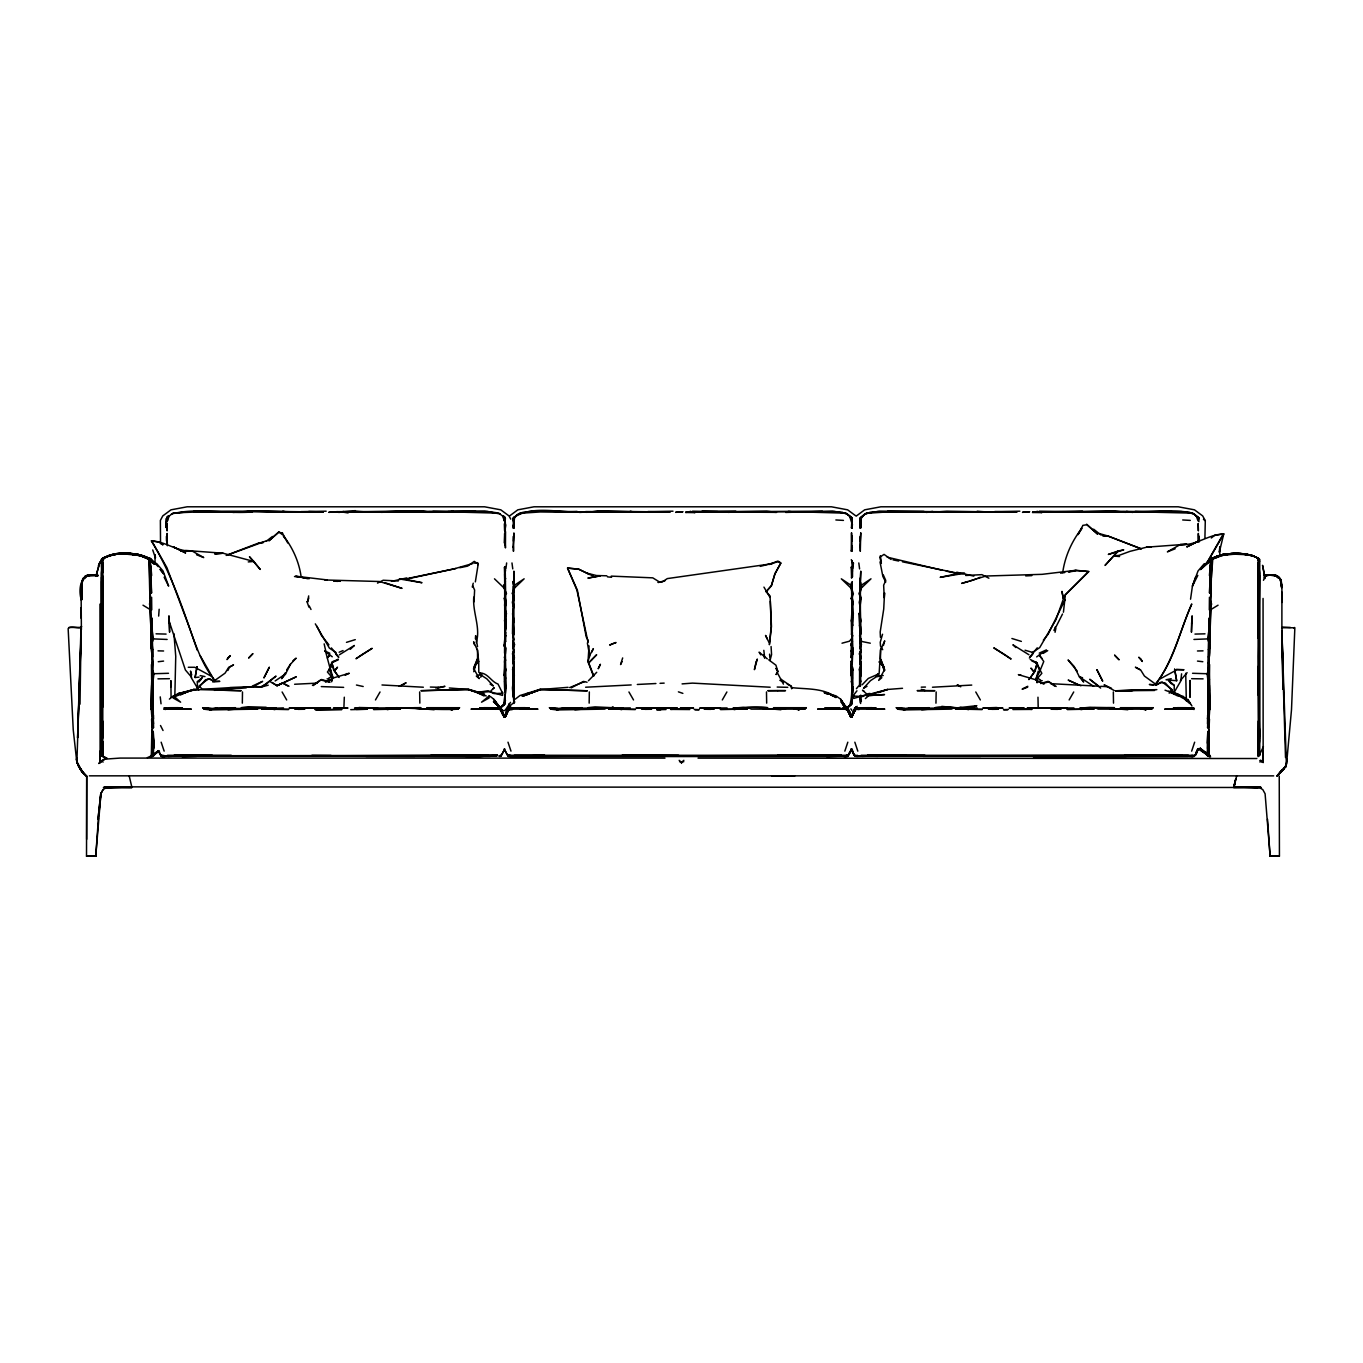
<?xml version="1.0" encoding="UTF-8"?>
<svg xmlns="http://www.w3.org/2000/svg" width="1363" height="1363" viewBox="0 0 1363 1363"><rect width="100%" height="100%" fill="white"/><g stroke="black" fill="none" stroke-linecap="round" stroke-linejoin="round"><path stroke-width="1.5" d="M81.32 600.01C77.265 586.294 82.496 569.904 97.863 576.106L89.617 575.101L84.881 576.515L88.612 575.186L97.54 575.084M101.646 581.32L101.68 732.527M102.753 738.235L102.753 721.095M153.423 727.791L153.014 712.287L151.02 709.152C153.61 693.818 150.969 678.399 152.895 662.912L151.923 662.333C152.435 684.039 149.18 706.477 153.423 727.791C153.184 671.738 149.828 615.65 149.061 559.477C135.874 550.942 116.894 551.742 102.872 558.2L102.77 756.278L106.876 758.475M151.02 755.443L151.327 756.431L151.992 723.446L153.406 751.234L152.741 755.647L150.918 755.715L152.895 756.363L151.02 755.766M160.527 543.667L160.374 520.427L162.776 515.913L170.988 509.83L187.191 506.797L484.598 506.797L500.783 509.83L508.995 515.896L510.733 519.116M859.917 578.866L860.002 648.192M1209.1 755.869L1201.365 749.786C1202.626 753.245 1209.594 754.029 1207.959 755.818L1209.731 756.431L1210.037 755.443M1258.015 756.704L1258.305 721.095M1259.293 752.785L1259.463 755.562L1259.446 559.477M1259.378 738.695L1259.395 575.288M1263.16 762.633L1263.058 598.425M81.133 594.251L81.388 629.689M98.443 817.851L95.734 856.185L86.516 856.203L86.704 776.024L86.653 839.335M102.753 707.261L102.719 575.885M138.873 554.741L149.947 558.983L151.514 592.939L150.049 590.128L149.283 561.709M504.651 574.027L504.753 634.681L506.15 625.583L505.179 566.599L505.06 590.315L506.525 593.638M1209.015 755.613L1208.402 756.397L1208.3 754.863L1207.533 755.477L1209.356 755.732L1202.319 750.587C1206.221 754.881 1209.356 753.5 1207.669 756.226L1208.794 755.664L1198.401 749.19M153.542 744.147L153.542 748.508L153.252 731.573L153.9 743.21L152.741 755.647L152.06 752.938L153.406 751.234L153.712 741.336L152.349 729.75M419.838 703.138L419.651 691.944M766.67 703.138L766.483 691.944M880.481 658.942L880.515 650.066L884.723 640.831L883.428 645.466M935.955 703.189L936.16 691.944M1113.503 703.138L1113.332 691.944M151.753 609.891L151.617 597.301L149.538 604.048L150.986 609.789L151.208 648.464L152.895 662.912M151.446 664.548L151.634 679.83M1211.775 561.709L1209.134 662.333C1208.913 684.056 1211.724 706.46 1207.635 727.791L1208.964 618.189M513.204 586.056C512.505 625.464 515.146 664.071 513.766 703.512L512.846 667.887L513.8 702.081M860.104 578.151L860.053 584.642L860.769 571.148C859.661 609.789 861.365 647.408 860.53 685.913M1207.805 691.91L1208.896 620.949M1259.259 559.546L1258.322 638.429L1258.185 558.2C1245.118 551.606 1228.915 552.356 1215.285 556.939L1222.185 554.741M101.816 754.608L101.561 755.596L101.509 559.12M847.905 706.852L849.813 705.216C853.868 690.956 850.239 675.639 851.381 660.97L852.199 664.258L852.352 632.091L851.585 634.681L853.323 613.691L851.449 582.904C851.994 606.671 851.875 630.456 853.034 653.933L850.938 657.494C851.04 643.728 853.034 630.524 852.437 616.723M856.151 708.402L855.64 707.312L855.964 708.164L854.652 707.908L855.129 709.442L852.199 715.831L855.231 709.493L851.671 716.325L855.146 708.113L856.441 707.925M1198.861 521.705L1198.895 517.804L1192.386 513.016L1181.346 511.585L1032.915 511.806L1082.205 511.909M1209.373 685.231L1209.918 705.898M102.821 572.647L102.736 562.152L101.424 573.09L101.85 755.323M153.525 755.477L153.559 754.983M505.094 717.194L508.672 709.476L507.769 708.027L509.251 708.13L508.229 708.061L504.514 717.159L500.732 709.612L503.168 715.354M848.945 711.077L851.125 717.023L846.406 707.925L847.462 707.806L850.716 717.211M852.062 546.12L851.994 551.351L851.534 532.763L851.245 551.334L852.386 547.432M1174.173 691.944L1174.259 685.385L1168.67 680.461L1170.63 683.033M1281.476 587.112L1280.3 578.917L1281.919 586.635L1281.884 627.031L1290.403 627.44M80.008 704.177L81.15 627.542M102.702 676.406L102.992 656.284M149.777 594.336L149.896 586.346M1207.857 688.094L1208.606 707.721L1207.601 719.017L1208.044 712.287L1210.037 709.152L1207.857 688.094L1209.322 690.513L1208.691 695.42M1210.531 563.856L1211.008 590.128L1209.543 592.939L1210.565 561.028L1211.111 558.983L1211.605 559.767L1210.497 558.626L1211.451 558.54L1212.78 559.017L1211.349 577.776M1209.526 559.682L1202.865 566.65L1211.111 560.227L1200.718 569.495M103.043 762.121L101.867 760.844L105.615 758.663L100.3 762.19L100.061 757.385L100.112 762.343L98.783 763.501L100.623 762.19L99.755 762.837M171.057 697.106L170.903 680.648L170.954 686.816M167.104 530.667L167.24 523.665L167.104 530.667L166.03 524.891L166.644 519.303L168.416 516.049L166.848 516.986M502.589 692.353L502.538 695.42L489.743 691.654L477.68 692.54M504.821 691.825C502.93 662.81 507.343 633.982 504.634 605.155L505.52 593.689L503.594 584.88M860.479 626.52L860.717 634.272L859.934 593.689L861.859 584.88L870.991 578.815L861.195 588.203L858.929 593.638L861.109 598.544L860.036 606.262L859.201 602.361L860.274 597.624M1207.635 727.791L1208.453 716.478M1209.305 609.891L1209.441 597.301L1211.52 604.048L1210.071 609.789L1209.782 652.826L1209.458 656.284L1208.317 656.915M505.588 693.324L504.94 657.596L505.963 648.311L504.685 645.091L504.651 653.286L504.685 645.091M513.868 634.681L513.919 571.148L513.204 606.262L512.369 602.361L513.425 597.335L514.277 598.544L512.999 602.122L513.987 605.155L512.624 613.691L513.868 634.681L513.101 632.892L513.169 648.192M852.114 541.077L852.199 536.119M1198.946 541.077L1199.031 536.119M101.68 567.298L101.475 561.403L102.736 560.125C112.635 548.693 139.469 553.77 150.237 558.983L155.075 563.975C141.633 550.533 119.092 551.112 102.77 558.353M1204.926 537.721L1205.284 520.717L1202.677 515.896L1194.465 509.83L1178.262 506.797L880.873 506.797L864.67 509.83L856.458 515.913M1208.708 729.75L1208.47 751.269L1209.628 755.784L1208.317 755.647L1207.448 751.422L1209.066 723.446L1209.117 752.427L1208.981 739.513M174.822 696.714L175.742 656.353L173.919 633.591M1213.445 558.404L1219.749 555.269L1219.902 547.142M1209.543 592.939L1210.685 559.511M852.386 672.078L852.42 693.273L852.591 686.509M847.513 710.106L842.879 708.539L817.817 709.169L844.907 709.135M152.571 755.392L152.656 756.397L151.685 755.681L153.286 755.766M166.644 519.303L166.388 527.549L166.303 518.826L168.416 516.049M880.328 555.746L881.333 562.084M152.06 748.781L151.94 752.427L152.077 739.513M1210.174 570.143L1210.31 565.969L1209.407 575.51M1208.589 756.022L1207.72 754.693L1208.742 754.983L1207.379 755.681L1209.015 754.881M81.081 633.88L76.873 762.871M81.081 638.157L77.589 737.809L81.013 628.104M514.021 582.87L513.187 581.49L514.362 588.203L513.084 593.689L514.277 598.544M1210.208 627.525L1211.077 608.324M1209.322 690.513L1209.611 664.548M1262.888 762.258L1262.956 756.124L1262.649 762.207L1259.855 760.503L1261.167 760.844L1259.974 762.121M242.495 691.944L242.324 703.138M343.885 708.113L347.991 708.027L333.458 708.13L343.885 708.113L344.311 697.209M505.537 531.638L505.434 547.909L504.651 533.427L504.259 542.883M589.327 691.944L589.157 703.138M851.568 716.41L855.947 707.925M489.113 695.965L489.027 697.992L481.548 702.184L489.113 695.965C496.95 698.98 507.479 721.572 493.849 699.236L498.279 706M1209.117 727.365L1209.458 719.136M501.141 706.698L503.697 704.092L505.997 687.651L505.315 648.686L505.332 653.882M1212.303 559.477L1210.685 559.767L1210.974 558.949C1212.814 559.307 1212.866 559.239 1210.94 558.932L1211.86 559.188L1202.098 567.638M102.787 753.552L102.855 741.642M505.315 694.176L504.821 704.143L500.664 707.346M1262.956 756.124L1262.649 762.207L1262.973 751.217L1262.649 762.207L1262.785 760.145M101.561 577.248L101.271 735.884L101.68 728.404M589.055 645.909L587.998 661.754L593.416 675.929M1259.616 755.187L1259.548 753.296L1258.288 754.659M1259.208 755.323L1263.416 746.668M1207.448 751.422L1207.703 754.063L1207.516 744.147M505.111 545.047L505.383 523.682L504.94 516.986L503.373 516.049L505.469 518.826L504.327 520.87L504.514 517.565L498.705 513.016L484.734 511.125L336.712 511.687L348.229 512.607L336.712 511.687M1198.026 541.043L1198.333 533.427L1198.878 542.218M855.3 708.368L856.237 708.147L854.618 708.027L855.504 709.476L851.671 715.967L854.499 709.101L855.231 709.663M81.524 599.89L81.848 581.439L84.779 576.515L89.958 575.101L86.568 575.612M859.695 686.509L859.678 667.887L859.61 686.049M167.342 545.745L167.121 533.427L166.763 543.684M1201.365 749.786L1207.72 755.46L1208.351 754.216L1207.891 755.749L1208.708 754.676M852.42 693.273L852.829 669.591L851.381 660.97L851.108 675.298L852.42 677.939L851.432 681.67L852.829 687.651L851.705 704.245L847.837 707.823M158.653 616.076L159.164 609.261M477.527 646.709L475.636 635.669L475.397 638.855M859.883 636.64L860.769 639.008L859.883 641.53L861.501 644.563L859.951 648.004L860.973 650.952L859.9 653.916L860.121 664.054L860.7 644.886L859.593 635.465M1063.43 612.208L1065.372 594.796L1088.867 571.506L1077.247 570.654L1068.916 571.915M95.734 856.185L86.67 856.203L95.751 856.185L100.981 793.147L100.112 802.517M851.892 590.315L852.267 581.592L851.091 588.203L852.369 593.689L852.25 606.262L853.085 602.361L852.011 597.624L853.357 593.638L850.444 584.88L841.312 578.815L851.091 588.203M846.287 707.312L847.547 708.981L847.973 707.789L846.508 708.402L842.521 703.564M1198.333 748.56L1195.351 755.119L1193.886 755.289L854.635 755.92L877.959 756.312M512.761 635.465L513.953 639.332L513.05 641.53L514.669 644.563L513.101 648.004L514.141 650.952L513.05 653.916L513.289 664.054L513.255 641.871M848.74 710.668L850.938 716.291L848.161 709.101L847.36 709.595L846.559 707.925L847.173 710.106M81.848 581.439L81.32 587.317L82.717 578.951L87.096 575.39L82.99 578.883L81.32 587.317L82.99 578.287M852.199 664.258L852.914 648.209L850.836 644.443L852.437 641.445L851.5 638.923L852.778 635.516M1207.635 715.149L1207.567 723.872M1287.098 759.259L1285.888 765.819L1277.199 775.82L1284.014 768.936L1286.57 763.876L1291.494 709.782L1294.85 627.781L1281.646 627.73M515.861 516.321L514.464 518.264L513.272 528.333L513.408 517.804C532.422 504.651 558.932 513.187 580.996 511.824L540.685 511.278M1207.158 743.21L1207.805 731.573L1207.516 748.508M870.088 512.488L864.244 514.55L860.24 517.804L860.104 528.333L860.649 518.196L864.244 514.55L866.749 513.016L877.772 511.585L1016.798 512.011L887.534 511.926L870.361 513.05M1219.783 546.921L1219.289 552.288L1223.787 533.87L1214.859 535.403M152.366 686.85L153.934 673.731L152.997 671.124M503.697 704.092L503.85 702.712M81.371 626.997L81.456 626.213C82.172 630.439 70.433 624.731 68.15 628.582L73.244 729.886L76.822 762.258L82.444 772.446M86.806 776.024L81.32 770.657L83.876 774.014M101.748 752.035L101.526 754.029L102.77 750.877M769.345 644.682L771.237 626.401L770.078 595.955L766.142 591.695L771.305 585.647L774.985 573.891L780.726 563.072L777.762 561.113L768.988 564.538M504.037 645.755L505.52 632.091L505.605 641.445L504.037 645.755L505.52 648.004M769.482 644.409L771.458 626.486L770.334 601.287M98.869 814.001L99.925 804.391M859.474 686.271L860.036 681.244L859.934 685.657M152.366 695.42L153.201 688.094L151.736 690.513M1190.546 599.209L1192.421 586.124L1195.607 577.094M1181.602 673.833L1180.75 681.04L1173.782 693.068M1209.85 616.229L1208.828 624.697L1210.327 621.426M1209.594 625.924L1207.669 638.906L1208.504 641.479M505.86 568.899L506.644 562.953M504.753 634.681L505.963 625.396L505.264 620.284M505.86 635.465L504.668 638.94L505.605 641.445M852.693 568.899L853.477 562.953M847.53 709.833L850.12 713.241L846.457 707.942L847.99 707.908L847.479 709.476L847.582 708.232L843.101 707.772M128.923 553.582C139.844 553.974 148.465 557.177 154.752 563.532L150.833 559.46M153.491 723.872L152.452 707.721L153.201 688.094M505.4 527.515L504.514 517.565M880.685 648.873L879.135 673.578L876.085 675.963L877.84 675.792M513.067 547.432L513.919 532.95L513.459 551.299L513.34 546.495M859.917 547.432L860.769 532.763L860.292 551.299L860.189 546.495M160.953 755.818L497.58 755.289L479.725 756.55L160.953 755.818L490.424 756.295L465.499 756.329M1207.942 755.613L1200.65 749.122M1207.72 754.523L1207.533 755.766L1208.231 754.949M151.14 705.898L151.685 685.231M1277.335 775.922L1286.008 766.313L1286.382 763.774L1281.936 633.829M1208.487 756.056L1208.265 754.421L1207.55 755.664L1208.896 755.903M148.533 559L150.203 558.983L151.668 575.51M852.574 563.175L852.386 577.043L852.182 560.875L852.574 563.175L851.313 559.665M847.087 709.152L847.513 708.113L848.025 709.407L847.582 708.044L844.992 707.84L840.221 709.118M133.455 554.877L139.247 555.457L121.903 553.702L110.914 554.826C124.101 551.896 138.941 554.111 150.373 558.574L150.049 560.142L154.206 563.396C143.558 551.691 124.135 552.424 109.261 555.354C121.989 553.208 136.044 551.845 147.903 558.097M331.652 681.807L332.316 677.803M195.096 677.513L197.005 666.78L195.096 677.513L199.049 677.138M1062.714 572.562C1064.946 556.394 1071.829 541.094 1081.898 528.299L1078.065 534.586M146.761 558.489L140.662 555.184L148.499 558.37L148.277 559.324L150.117 558.932C149.368 560.142 151.651 560.857 154.292 563.975L148.959 559L143.013 555.951L150.203 559.017L154.888 563.873M512.624 669.591L514.362 675.298L513.476 675.588L512.624 669.591L514.055 661.685L512.982 691.927M859.474 669.591L861.195 675.298L860.309 675.588L859.474 669.591L860.888 661.685L861.195 675.298L859.866 677.939L860.854 681.67M504.668 530.667L504.549 523.665L504.668 530.667L505.758 524.84M308.685 595.904L307.51 602.156L308.788 597.982M847.428 710.327L847.922 707.721L846.713 708.828L840.681 699.236L835.979 695.863L824.104 692.591L827.494 694.278M475.346 581.882L478.209 564.043L474.239 561.369L467.645 566.105L459.842 567.724M1210.105 632.858L1208.76 639.673L1209.85 648.464L1208.368 649.674M514.362 588.203L515.027 584.88L524.142 578.815L514.362 588.203L512.096 593.638M500.085 756.499L498.994 756.209M505.98 613.623L504.514 620.761L505.963 625.396M852.829 613.691L851.347 620.761L851.585 634.681M1055.047 632.279L1055.848 628.479M508.893 707.874L504.804 715.916L507.683 711.026M1207.805 754.983L1207.805 755.255M150.373 559.511L149.709 558.421L148.277 559.324L150.066 559L154.292 563.924M154.905 564.078L149.947 560.227L150.203 558.983L148.703 559.511M151.975 560.823L154.632 563.532L149.266 559.835L150.083 558.949L154.292 563.618M96.245 575.22L99.823 562.238M473.762 671.72L477.289 659.011L475.159 664.309M95.938 576.328L99.789 562.374M1030.241 659.471L1037.039 662.861L1035.13 671.158L1029.252 679.183M1235.491 779.772L1233.583 787.473L131.955 786.86M153.116 755.613L153.593 753.586M1212.712 558.353C1224.604 551.998 1238.728 553.191 1251.558 555.252L1239.938 553.651L1225.763 554.111L1212.167 559.341L1212.15 558.063C1226.274 552.219 1245.288 551.47 1258.185 558.2M1234.588 783.691L1233.583 787.473M1279.244 776.075L1279.431 856.168L1270.129 856.185L1265.103 793.777L1262.768 789.569L1259.855 787.882L1234.231 786.86L1258.083 787.405L1233.975 787.439L1234.827 783.572M155.161 563.788L149.947 560.227L150.237 558.983L149.845 559.869L155.024 563.822L150.526 559.494M148.277 559.324L149.998 558.915L154.803 563.737M1236.65 775.973L1233.907 787.524L1258.083 787.405L1233.924 787.422M504.344 598.544L505.179 597.624L506.252 602.361L505.417 606.262L504.344 598.544L505.52 593.689M852.795 625.447L851.347 620.761L852.454 602.122L851.176 598.544L852.369 593.689M1263.484 580.28L1265.154 576.106L1269.583 575.135M150.203 559.017L149.828 560.483L150.373 558.574L149.197 559.239L148.908 558.063L141.309 555.269C145.5 555.78 148.346 560.5 150.117 558.932M1208.317 755.647L1208.998 752.938M1259.276 560.125L1259.531 559.12L1259.531 754.029L1258.305 746.004M152.469 756.022L151.668 756.772L152.043 755.613M508.91 756.516L507.786 755.852L509.455 755.289L507.581 755.238L504.804 750.144M1235.031 781.8L1235.849 778.631M472.262 587.027L473.251 583.194M1212.15 558.063L1210.804 559.597M512.88 610.965L512.488 633.931M770.01 660.544L771.56 654.666L771.083 646.505M505.997 687.651L504.6 681.653L505.588 677.939L504.259 675.298L504.872 666.933L505.997 669.591L504.259 675.298L505.128 675.009M158.977 752.018L160.732 755.289L158.841 751.524M1207.891 755.749L1207.294 752.683M1211.008 590.128L1210.123 605.445L1211.52 604.048M882.543 634.238L880.242 642.28L880.515 646.096L882.713 649.691M504.106 716.665L500.698 709.459L501.141 707.891L499.676 707.925L500.783 708.096M1038.299 671.09L1036.05 678.706L1040.02 670.869L1037.039 662.861M477.357 649.282L478.703 661.464L474.443 666.064L473.523 669.182L475.466 664.207L474.068 669.199L479.248 678.604L476.283 676.099M852.829 669.591L851.108 675.298L851.977 675.588L852.608 667.887M852.062 717.006L855.112 708.061M851.245 716.342L849.592 711.725L851.432 717.057L855.061 709.373L852.931 714.229M512.658 625.447L514.107 620.761L512.624 613.691M153.78 754.898L153.525 755.766M505.826 715.745L507.496 710.396L504.821 715.967L507.257 709.442L509.115 709.203M622.67 657.937L620.574 664.565L622.073 661.617M505.434 716.785L508.586 709.186L504.634 717.074L506.559 713.326M847.207 709.152L846.781 706.733M152.554 641.479L153.389 638.906L151.463 625.924M1258.322 560.125L1258.952 558.54L1258.322 560.057L1259.582 561.403L1258.288 558.353L1251.779 555.337L1245.612 554.315M1055.354 626.912L1054.144 630.524L1062.51 614.032M1195.266 755.153L1198.418 748.866L1195.351 755.119L1196.68 751.132M476.249 642.586C480.883 627.832 472.467 612.396 473.762 597.164L474.034 601.799L474.614 590.06L472.654 585.63M480.713 677.241L481.633 674.498L478.805 672.266L478.703 661.464L474.443 666.064M844.839 751.132L847.82 742.188M1191.671 751.149L1194.652 742.188M847.735 709.254L847.973 707.789M1195.351 755.119L1197.276 749.394M101.765 560.551L102.719 568.371M847.019 709.612L847.599 708.096L846.781 709.714M850.938 657.494L852.386 653.916L851.313 650.952L852.352 648.004L850.836 644.443M1028.912 679.592L1034.159 672.266L1037.311 663.457L1031.859 660.953M1208.691 686.85L1207.124 673.731L1208.061 671.124M494.786 709.118L470.985 709.169L495.876 707.857L500.715 710.021L500.698 708.368L498.159 707.84L479.759 707.755L498.159 707.84L499.88 708.828L501.158 707.806L499.676 708.402M860.394 590.315L860.854 582.853M860.973 650.952L859.9 653.916L861.263 657.92L859.917 660.152L860.121 664.054M513.238 651.667L512.42 653.933L514.43 657.92L513.084 660.152L513.289 664.054M860.07 651.667L859.252 653.933L861.263 657.92M503.441 705.489L505.417 700.122L504.821 704.143L500.817 707.959M1258.288 750.877L1259.616 740.961L1258.066 656.284L1258.322 562.152L1259.633 573.159L1258.253 687.378M514.141 650.952L513.05 653.916L514.43 657.92M852.028 715.796L854.226 709.85M338.211 659.147L331.891 662.299L329.113 669.761L332.811 677.036L330.187 668.194L327.427 672.027L333.066 678.467M850.273 705.489L852.25 700.173L851.705 704.245L847.496 707.363M846.713 708.828L845.537 706.29M505.52 715.66L507.496 710.396M1285.871 766.977L1286.382 763.774M847.36 709.595L847.99 707.908L846.508 708.402L847.139 707.636L841.056 701.826M846.9 756.533L842.981 756.261L847.786 756.38L850.648 751.081L848.229 755.272L846.355 755.289L847.582 755.289M505.06 716.972L508.791 707.448M149.709 558.421L148.891 559.341L148.499 558.37C136.539 552.066 122.38 553.157 109.5 555.252C94.234 562.442 107.677 554.911 112.89 554.605C131.035 547.909 166.899 566.48 141.173 555.661L146.863 558.183L138.123 554.502L146.216 556.922L139.009 554.792M851.023 717.296L854.107 709.442L855.504 709.476M1191.62 604.388C1179.438 631.427 1174.242 661.14 1155.091 684.447M1191.739 604.03C1179.898 630.967 1173.56 660.288 1155.705 684.277M504.957 716.444L508.246 708.147L509.37 708.249L509.029 706.733L514.533 701.877M499.454 708.283L500.034 706.886L494.207 701.706L498.705 706.017M135.499 554.571L143.95 556.53L138.753 554.656C139.622 556.734 151.02 558.2 148.703 559.222L140.747 555.678M504.889 716.665L507.854 709.612L504.685 717.091L506.542 713.292M851.722 716.665L855.419 709.186M507.581 709.867L504.497 717.177L506.44 713.36M851.534 717.091L854.703 709.612L855.862 709.697M1281.85 628.394L1282.021 627.525M148.942 558.626L137.459 554.366L148.993 558.711M507.786 709.407L504.94 715.779L507.99 709.356M149.947 560.227L150.56 558.626L148.277 559.017M505.809 716.222L508.058 711.265M857.736 709.135L884.826 709.169L857.668 707.84L855.112 708.368L852.539 713.241L855.64 709.305L859.269 709.476L857.736 709.135L859.849 707.908L876.051 707.755L857.668 707.84L855.112 708.368L855.487 710.106M149.47 560.074L149.998 558.915M163.764 755.289L163.236 756.448L171.738 756.295M510.597 755.289L510.069 756.448L508.007 756.329L507.854 755.289L832.367 755.306L845.759 756.448L848.433 755.153L851.585 748.866M861.092 755.289L891.538 755.306L854.635 755.92L856.901 756.448L857.429 755.289M851.619 717.057L855.385 709.663L854.669 707.84L855.18 709.765M505.23 716.376L507.735 710.975L504.821 715.967M851.585 716.291L855.146 709.629M504.736 748.866L501.414 755.289L504.191 750.144M98.34 565.866L101.407 559.597M227.86 670.528L229.495 667.189L233.516 664.905L228.677 667.342L225.082 673.135L212.747 681.926L219.818 681.347L213.804 681.313L210.311 679.03L205.643 679.66L198.845 687.327M1064.98 599.907L1048.215 634.085L1043.342 640.201M591.593 652.281L593.382 648.635L588.663 657.187M598.221 668.671L600.419 664.275L598.357 668.534M505.06 590.315L504.412 567.298L505.622 570.876M1293.947 628.394L1294.407 627.457M285.174 672.964L281.647 678.706L285.583 673.918L290.489 664.19L296.146 658.159L292.926 660.782M1197.821 575.407L1192.421 586.124L1198.009 571.012L1204.296 563.669M333.219 661.242L329.488 668.603L332.248 666.132M103.077 789.569L100.658 794.288L97.983 819.521L100.76 793.777L103.077 789.569L106.007 787.882L131.615 786.86L107.762 787.405L131.955 787.524M507.275 710.481L505.809 713.326L508.297 710.106L508.229 708.164L509.541 708.385L508.297 708.249L508.859 709.663L508.229 708.164L509.626 708.402M855.095 709.407L852.642 713.326L854.107 710.481M84.438 578.815L87.794 575.254L97.71 575.203M505.673 578.44L504.634 580.399L505.434 581.592M505.06 715.796L507.564 711.077L504.957 716.018M776.246 674.429L777.83 671.465L775.939 665.195L768.732 659.828M1078.048 534.432L1082.699 525.811M1276.978 775.922L1282.293 769.499L1278.273 774.831M501.192 755.852L499.454 756.192M852.642 713.326L854.805 709.356L851.654 717.211L848.553 709.442L847.156 709.476L848.042 708.027L846.287 708.283L847.582 708.232M149.18 559.239L142.57 555.848L149.214 559.426L148.908 558.063M1206.988 562.646L1223.31 533.989C1208.078 534.5 1195.641 546.035 1180.256 544.587L1167.375 551.845L1175.162 548.795M509.268 707.295L509.115 708.828L510.818 707.84L529.219 707.755L508.28 708.368L509.115 708.828L507.888 707.721L508.399 710.327M1207.175 562.715L1223.787 533.87M375.472 699.952L380.038 691.978M722.305 699.952L726.888 691.978M1069.137 699.952L1073.72 691.978M777.728 755.289L848.212 755.306L850.648 751.081L848.229 755.272M776.092 674.498L777.813 671.516L776.126 668.381M102.191 756.261L102.787 754.659L102.021 756.209L102.77 755.323L102.855 756.584L106.927 758.22M507.445 710.719L505.809 713.326L508.859 708.027L508.655 710.106M149.862 559.75L155.348 563.975L149.453 559.767L149.947 558.983M1039.696 671.465L1043.785 661.464L1039.27 655.228L1041.877 658.227M286.656 669.983L290.489 664.19M1264.114 577.673L1266.466 575.356L1270.026 575.152M510.512 702.337L505.06 710.43L503.305 710.583M283.47 707.908C257.028 709.152 230.143 707.721 203.734 709.152L210.209 709.919L211.18 708.539L215.541 708.061L235.509 707.704M630.302 707.908C603.69 708.249 576.788 707.636 550.567 709.152L557.041 709.919L558.012 708.539L562.374 708.061L582.342 707.704M977.135 707.908C950.539 708.573 923.62 707.448 897.416 709.152L903.873 709.919L904.845 708.539L909.206 708.061L929.174 707.704M1194.806 755.289L1197.123 752.103L1194.874 755.749L1192.591 756.448L1033.239 756.584L1194.192 756.431L1157.954 755.306L1188.4 755.289M169.029 516.321L167.462 520.87L167.257 517.565L173.067 513.016C222.868 510.409 273.247 511.432 323.133 512.011L283.214 511.909M862.711 516.321L861.314 518.264L860.854 528.06L860.24 517.804L866.749 513.016L879.374 511.261L1002.435 512.113L946.842 511.176L933.212 512.284L936.585 511.704M508.007 756.329L508.774 755.289L510.069 756.448L531.127 756.312M338.228 676.167L334.582 671.056L337.496 667.171L334.719 670.613M198.913 682.028L202.542 677.224L197.345 681.807L197.431 687.923M102.225 760.452L100.368 762.207L100.061 757.385M166.303 518.826L167.257 517.565M102.293 760.384L100.334 762.138L100.044 751.149M683.851 760.333L681.5 762.411L679.166 760.333M856.952 690.82L853.579 695.164L853.63 698.452L867.379 694.397L871.161 694.687M1202.081 567.996L1210.855 558.983L1212.78 559.017M1037.243 647.834L1029.815 657.068M856.424 688.69L858.503 686.219M1180.358 680.563L1187.105 672.692M327.393 657.988L329.812 655.194L328.227 656.676M512.846 518.792L514.294 517.139L513.425 521.177L512.846 518.792L517.412 514.55L523.256 512.488M1035.778 680.239L1041.843 673.322L1035.607 661.719L1039.611 669.625M1029.355 658.022L1032.711 654.24L1032.541 652.383L1039.713 647.595L1055.933 619.688L1064.605 595.529L1088.509 571.608L1076.071 570.279L1042.116 574.334L985.977 576.021L961.631 583.398L968.343 581.592M1280.334 772.821L1282.753 770.112L1277.233 775.837L1282.583 769.976L1279.329 773.571M851.176 598.544L852.011 597.624M851.5 638.923L849.439 641.206L842.01 643.2M766.108 591.695L771.492 585.749L774.883 573.704L780.897 563.123L778.886 561.539L760.281 566.378M588.458 680.716L596.721 672.283M1169.164 693.188L1172.333 689.797L1162.196 681.994L1155.722 685.248M155.45 753.722L157.955 751.098L154.871 753.824M508.297 710.106L512.42 709.493L510.904 709.135L513.084 707.908L537.993 709.169L510.904 709.135M862.183 684.771L868.316 678.433L877.823 674.293M158.193 566.65L151.532 559.682L149.453 559.767L150.56 558.626L148.056 559.103M158.483 751.064L154.036 754.727M1284.014 768.936L1277.233 775.837L1286.008 766.313M1202.916 567.008L1200.479 569.495L1204.926 564.998M151.02 709.152L152.452 707.721M401.523 707.704L400.109 709.118L373.564 709.424L377.585 707.959L420.741 707.704L386.291 708.215C410.144 707.193 434.32 710.515 458.411 709.152C443.895 705.915 428.203 711.128 413.551 707.942M760.384 707.942C775.036 711.128 790.727 705.915 805.243 709.152L751.337 709.118L748.355 707.704L746.941 709.118L720.414 709.424L746.941 709.118L742.835 707.874L733.124 708.215L742.767 707.312L767.573 707.704C756.465 706.324 745.05 707.346 734.129 709.646M1107.216 707.942C1121.868 711.128 1137.56 705.915 1152.076 709.152L1098.169 709.118L1095.188 707.704L1093.773 709.118L1067.246 709.424L1093.773 709.118L1089.667 707.874L1079.956 708.215L1089.599 707.312L1114.423 707.704L1089.667 707.874L1080.961 709.646M500.034 706.886L500.136 708.027M847.922 707.721L846.644 708.981L840.681 699.236L845.111 706M158.398 750.996L154.019 755.272L152.809 754.778M857.123 706.29L855.947 708.828L854.72 707.721L855.231 710.327M155.126 753.858L157.716 751.405M350.24 649.333L354.346 645.483L339.404 654.768M490.901 690.802L494.275 687.719L492.844 688.775M153.525 755.272L157.409 751.763M1207.022 754.727L1199.917 748.355M347.003 673.526L345.18 675.145L349.269 673.271L333.441 677.922L325.501 682.164M865.386 698.572L868.027 696.272M881.844 677.684L878.675 680.376L884.229 670.272L880.771 659.317L883.82 666.916L879.237 661.958L883.82 666.916M161.652 756.414L165.366 756.261L162.384 756.789M1211.315 538.01L1214.586 535.352M264.405 685.521L276.007 676.116L261.764 686.918C242.018 686.151 222.05 688.605 202.099 689.065L199.134 685.93L208.556 678.672L214.212 681.483M856.288 755.289L854.942 756.38L856.816 756.209M266.177 541.367L272.43 536.46M169.387 699.1L173.544 695.863L185.93 692.319L180.666 694.857M509.609 515.913L517.821 509.83L534.023 506.797L684.396 506.797L831.43 506.797L847.633 509.83L855.845 515.896M515.129 699.236L519.967 695.539L539.595 689.474L587.197 690.785L539.595 689.474L530.275 693.324M611.68 707.704L613.026 706.698M162.623 755.289L161.226 756.329L162.691 756.192M313.217 685.572L321.549 679.49L329.727 681.858M153.133 754.676L158.738 750.587L152.315 754.983L153.678 755.681M275.122 680.972L285.583 673.918M175.401 695.692L178.383 693.546L193.938 689.457L241.183 690.7L218.557 690.138M150.441 756.874L151.906 755.835M399.223 686.322L406.123 682.761L399.785 686.373M175.401 695.624L178.383 693.546L198.095 689.167M175.588 695.437L178.383 693.546M312.451 685.368L320.714 679.933L329.863 682.267M149.095 558.915L138.396 554.502L148.925 559.12L140.508 555.218L143.762 557.024M159.522 751.234L153.355 754.523M860.649 518.196L859.678 518.792L860.274 521.705M1156.08 685.01L1160.339 682.403L1165.348 683.067L1172.657 691.297L1168.653 691.331M1211.025 609.482L1218.062 605.189M1043.104 653.405L1047.704 650.662M1208.163 662.912L1209.134 662.333L1208.248 672.93L1209.424 679.83M197.345 681.807L200.634 679.881M328.568 678.28L331.72 676.457M445.326 707.993L451.937 709.919L455.123 708.079L459.518 707.721L426.653 707.704M792.159 707.993L798.786 709.919L801.972 708.079L806.351 707.721L773.485 707.704M1138.991 707.993L1145.619 709.919L1148.805 708.079L1153.183 707.721L1120.318 707.704M499.88 708.828L500.698 708.368L495.996 709.288L486.387 708.556M867.004 686.322L863.495 688.281L870.463 680.665L876.324 676.832L883.207 675.503M1217.295 557.024L1220.549 555.218L1213.956 557.927M176.338 696.016L193.887 689.508L197.993 689.61M523.188 695.999L540.702 689.508L568.081 687.327M500.681 709.442L504.174 715.916M1215.285 557.859L1222.662 554.502L1213.888 558.353M1159.521 679.2L1176.968 669.778L1184.004 669.744L1176.508 669.335M214.553 690.342L253.501 686.594L262.633 681.33L252.257 686.117M571.233 687.872L583.398 681.432L587.061 682.233M377.5 583.125L383.173 580.246L398.286 580.996M276.996 685.759L296.061 676.883L276.996 685.759L272.174 682.505M851.432 681.67L852.25 681.244L852.488 684.754M1213.513 558.268L1219.749 555.269M264.081 685.18L260.776 686.765L253.501 686.594M1022.437 688.843L1027.77 686.288M968.531 709.646L959.825 707.874L955.719 709.118L982.246 709.424L955.719 709.118L954.304 707.704L951.323 709.118L903.873 709.919L900.687 708.079L896.309 707.721L904.845 708.539L896.309 707.721M1218.283 556.24L1213.666 558.404L1220.805 555.116L1213.377 557.927M175.043 695.982L180.103 693.631M521.893 695.982L540.702 689.508L522.728 695.948M149.402 559.137L150.339 558.711M338.399 659.76L331.635 662.861L334.582 671.056M1209.39 756.772L1209.509 755.766M147.374 757.658L150.509 756.244M1039.253 653.116L1046.392 649.912L1036.647 656.915M977.748 578.355L980.27 577.231M1214.194 558.183L1219.885 555.661M339.148 652.213L343.05 650.56M569.649 687.565L584.471 681.636M1208.385 754.932L1203.648 751.763M227.246 555.133L267.114 540.566M480.015 672.93C488.056 673.118 491.174 681.79 498.006 684.039L502.606 693.222L494.019 693.614L488.107 690.751L477.868 692.336M226.173 555.44L259.157 542.832L263.229 542.491M1022.216 689.269L1027.668 687.191M1193.238 708.147L1164.649 709.169L1194.363 708.368L1189.933 707.772M149.266 559.835L156.762 563.669L163.049 571.012L168.637 586.124L164.139 577.196M970.03 581.132L975.806 579.054M183.903 693.086L193.887 689.508L182.063 693.051M878.556 692.591L887.603 689.457L902.51 688.298M1220.089 555.576C1230.823 552.543 1242.903 552.714 1253.585 555.985L1240.483 553.685L1220.396 555.184L1223.599 554.366M131.887 787.439L107.762 787.405L131.921 787.422L129.212 775.973M1269.123 574.879L1263.995 575.987L1266.602 575.084M1222.049 554.792L1232.152 553.582M1036.681 682.403L1042.184 680.614M523 696.016L528.946 694.108M171.482 514.021C197.942 507.138 225.474 514.226 252.428 511.943M391.437 581.371L406.6 577.963M346.475 642.348L355.266 639.639M232.92 512.42L251.951 511.125L308.754 512.113L193.853 511.278M103.009 558.012L116.111 554.025L132.143 553.957L144.291 556.36M103.98 759.208L120.063 758.084L664.974 758.135M866.919 695.675L884.451 694.568L866.919 695.675L887.603 689.457L872.047 693.546M1218.897 555.712L1222.935 554.502M164.071 709.135L191.161 709.169L164.071 709.135L165.587 709.493M1194.09 709.493L1189.541 707.908L1185.452 709.118L1173.935 709.152M202.627 707.721L211.18 708.539L202.627 707.721L207.023 708.079L210.209 709.919L216.819 707.993M549.459 707.721L558.012 708.539L549.459 707.721L553.855 708.079L557.041 709.919L563.652 707.993M903.873 709.919L910.484 707.993M1040.616 683.527L1048.147 681.33L1054.519 685.981M264.848 707.704L276.178 708.198L248.509 706.903L241.404 707.704L266.228 707.312M473.063 563.447L453.93 568.899L409.343 578.474M1219.834 555.457L1225.201 553.94L1243.55 553.974L1222.304 554.656M96.534 575.169L85.63 576.021L95.597 575.084M658.244 582.546L665.212 580.621M526.936 693.631L527.975 693.358M261.764 686.918L268.221 685.18M500.579 709.152L501.72 709.442L500.732 709.612L504.361 717.125L500.528 709.561L501.669 709.373L504.259 715.967M435.717 687.974L444.968 686.339L437.506 688.179M355.351 510.648L342.709 511.704M1043.155 683.323L1049.05 681.807L1056.155 686.492M1180.256 544.587L1186.815 544.195L1146.641 547.176L1129.995 551.351L1119.057 555.371L1113.588 556.019L1105.035 565.424L1118.239 550.976L1123.725 549.868L1108.323 554.434L1118.239 550.976L1113.588 556.019L1119.551 556.53M153.099 755.818L151.395 755.732M958.513 707.704L976.828 705.693C963.59 711.537 948.665 704.518 935.069 707.704L942.276 707.942M606.842 575.799L596.415 575.527L586.618 573.073M520.41 709.101L522.659 708.573M867.243 709.101L869.492 708.59M1222.168 555.354L1225.558 554.571M1188.775 513.05L1113.213 511.227L1049.885 511.926M453.3 511.142L448.342 512.215L419.361 511.943M338.791 512.471L343.595 511.466M243.244 709.118L249.208 707.874M685.521 708.164L680.29 708.13L693.528 708.01L670.596 709.39L689.763 709.527M406.702 578.679L455.924 568.524M86.619 575.595L88.612 575.186M387.279 709.646L396.003 707.874L400.109 709.118L373.564 709.424M1171.226 678.706L1166.064 679.762L1176.678 680.75L1174.633 669.233L1176.678 680.75M1068.319 571.847L1076.071 570.279M1220.822 555.559L1226.887 554.366M1221.691 555.32L1227.109 554.298M474.614 563.192L477.697 562.646L477.783 564.725M965.685 575.476L981.922 574.658L988.891 578.202M392.936 707.823L397.315 707.704M733.124 708.215L748.355 707.704M1079.956 708.215L1095.188 707.704M932.582 511.398L926.584 512.42L923.586 511.381L887.517 511.278M1222.083 555.388L1227.399 554.502M180.734 551.248L191.757 550.822L203.734 557.569L196.511 554.724M355.266 511.091C380.856 513.919 406.498 508.825 432.241 512.284L420.06 511.142L347.139 511.994L432.241 512.284M214.809 553.736L223.038 553.225L253.791 561.454L260.231 569.41L249.463 556.751L253.791 561.454L248.253 561.914M1082.716 525.402L1086.856 524.738L1097.726 534.16M695.488 512.011L766.739 511.244L776.433 512.352L686.083 511.806L834.514 511.585L845.537 513.016L852.045 517.804L852.182 528.333L851.636 518.196M483.695 707.687L493.099 707.738M87.726 575.561L90.946 575.067M1060.584 573.159L1064.759 572.528M184.278 756.312L182.097 756.635L196.647 756.329M515.878 707.738L525.283 707.687M862.728 707.738L872.116 707.687M772.48 563.669L667.308 578.594L662.299 581.933L658.176 582.257M846.287 708.283L848.042 708.027L847.53 709.203M1042.337 512.011L1082.563 511.176M599.26 511.943L586.363 512.284L598.578 511.142L669.966 512.011L540.685 511.926L523.426 513.067M158.227 661.719L163.577 661.089M176.594 513.067L184.158 512.198M274.866 709.646L266.109 707.857L262.037 709.118L288.581 709.424L262.037 709.118L260.623 707.704M595.444 707.942L588.237 707.704L595.341 706.903L623.01 708.198M621.698 709.646L612.975 707.874L608.886 709.118L635.414 709.424L608.886 709.118L607.455 707.704L604.49 709.118L557.041 709.919M817.817 709.169L839.932 707.738L824.683 707.874M1236.275 554.145L1247.861 554.281M1207.669 638.906L1193.937 639.451M215.03 554.042L223.038 553.225L185.658 550.448M315.96 710.191L341.977 709.476L314.768 709.424M1221.81 555.457L1227.603 554.877M1235.304 554.094L1244.862 553.991L1234.912 553.702M153.934 673.731L168.501 673.288M485.535 755.306L168.194 756.312L197.874 755.306L167.428 755.289M117.508 553.974L134.204 553.923L117.508 553.974L124.783 554.145M1194.976 634.085L1205.011 633.829M459.518 707.721L450.983 708.539L451.937 709.919M806.351 707.721L797.815 708.539L798.786 709.919M1153.183 707.721L1144.647 708.539L1145.619 709.919M832.367 755.306L510.069 756.448L518.57 756.295M702.098 511.091L735.816 511.176M428.868 511.704L487.681 511.585L500.306 514.021M728.217 511.755L822.468 511.278M1075.049 511.755L1113.486 511.125L1125.923 512.284L1039.288 511.193M210.209 709.919L257.658 709.118M856.901 756.448L865.403 756.295M1177.376 707.687L1186.764 707.738L1173.424 707.755L1189.541 707.908M228.03 709.748L235.543 709.118M574.862 709.748L582.376 709.118M921.695 709.748L929.225 709.118M239.53 512.284L252.138 511.227L290.404 511.755M586.363 512.284L599.907 511.176L655.586 512.113L634.357 512.232L630.285 511.227M1122.533 511.704L1171.601 511.278M682.079 683.902L692.472 683.119L770.18 687.225M324.701 579.974L379.408 581.507L402.051 588.373L384.707 582.631M259.021 542.832L263.161 542.542M300.95 511.636L326.166 511.193M381.401 512.352L388.557 511.909M728.234 512.352L735.39 511.909M847.445 707.976L845.503 706.392M1008.433 709.424L1003.492 709.697L1007.53 709.799M585.63 687.225L631.171 684.942M932.479 687.225L971.751 685.078M294.612 684.26L317.323 683.119M637.322 684.465L655.91 683.527M660.033 683.323L664.156 683.119M1235.832 554.077L1242 553.77L1253.585 555.985L1244.947 554.025L1228.915 553.957L1250.144 554.826M1025.726 575.902L1031.842 575.612M350.734 709.663L367.397 709.237L356.288 709.39M692.455 511.193L717.671 511.636M795.174 512.215L788.7 511.381L785.701 512.42L832.503 511.193L845.537 513.016L852.045 517.804L851.432 528.06L852.437 524.806L849.592 516.321M448.035 511.585L475.636 511.278M156.046 633.829L166.082 634.085M585.613 511.568L662.401 511.926M845.759 756.448L589.668 756.329M169.421 678.689L157.955 678.859M845.844 756.209L846.934 756.158M1012.879 709.527L1032.064 709.39L1009.131 708.01L1024.158 707.993L1017.974 708.01M126.146 553.702L116.196 553.991L125.754 554.094M500.306 709.476L501.72 709.442M933.212 512.284L946.212 511.926M1270.401 575.22L1278.085 576.396M921.252 687.156L925.46 687.054M1145.056 689.968L1115.462 690.785L1154.58 690.462M1156.863 689.644L1115.462 690.785L1132.346 690.649M1146.641 547.176L1151.36 547.057M1197.464 650.986L1203.035 650.85M482.059 693.631L468.293 689.508L420.963 690.7L469.093 689.405L484.581 694.04M739.768 707.823L744.147 707.704M1086.601 707.823L1090.979 707.704M826.659 756.55L837.257 756.295M80.161 627.389L68.934 627.457M343.646 687.361L321.293 686.594M294.749 709.237L304.767 709.254L298.122 709.339M641.581 709.237L651.599 709.254L644.972 709.339M695.13 709.799L699.168 709.697L694.227 709.424M988.414 709.237L998.432 709.254L991.804 709.339M315.569 511.926L287.525 512.232L282.805 511.176M1009.233 511.926L981.207 512.232L984.069 511.755L977.169 511.227M92.957 575.271L93.894 575.203L89.532 575.169L92.616 575.22M514.26 755.289L544.706 755.306L515.027 756.312L529.031 756.533L829.76 756.312M496.779 756.261L464.289 755.306L497.58 755.289M1273.672 775.871L89.379 775.837M1225.201 553.94L1243.55 553.974L1240.483 553.685M104.712 787.473L108.972 786.826L103.418 787.456L108.836 787.439L104.951 787.422M509.455 755.289L507.854 755.289M308.719 511.483L323.133 512.011M178.451 707.687L169.046 707.738L182.386 707.755L163.986 707.84L168.773 709.118M834.769 755.17L811.121 755.306L841.567 755.289L796.622 755.306M1203.103 678.859L1191.637 678.689M720.448 707.976L699.611 708.215L727.092 707.959M1067.28 707.976L1027.123 708.13L1073.925 707.959M449.79 755.306L487.937 755.17L430.895 755.289M1143.455 755.306L1181.602 755.17L1124.577 755.289M1126.383 756.329L1033.239 756.584M1261.133 787.473L1256.907 786.843L1260.911 787.422M193.853 511.926L235.032 511.772M802.33 511.926L842.027 513.067M365.897 756.38L414.846 756.329M1051.742 756.38L1081.728 756.329M86.516 856.203L95.751 856.185M1267.522 819.248L1270.095 856.203L1279.414 856.185M1264.097 575.067L1272.616 575.067M241.404 707.704L248.356 707.704M413.79 707.704L420.741 707.704M588.237 707.704L595.188 707.704M760.639 707.704L767.573 707.704M935.069 707.704L946.041 707.704M1107.472 707.704L1114.423 707.704M698.043 758.135L1256.822 758.527M679.558 761.73L683.783 761.73M771.543 775.751L794.953 775.751M924.915 755.289L867.89 755.17L906.037 755.306M231.25 755.289L174.208 755.17L212.372 755.306M923.109 756.329L980.764 756.38M1270.129 856.185L1277.097 856.203M1192.267 709.135L1179.983 708.573M1257.01 787.439L1260.639 787.456M188.281 667.274L194.824 667.291L211.061 676.065M622.295 755.034L678.587 755.306M311.888 755.306L331.073 755.443M135.857 553.94L119.058 553.77L125.226 554.077M1192.557 673.288L1207.124 673.731M229.921 687.616L246.294 687.821M152.929 755.903L151.497 755.545M1057.688 709.339L1051.06 709.254L1061.078 709.237M710.856 709.339L704.228 709.254L714.229 709.237M660.697 709.799L656.659 709.697L666.047 709.527M158.023 650.85L163.594 650.986M777.183 687.054L787.746 687.327M430.35 687.054L438.801 687.276M1112.77 511.926L1125.923 512.284M766.193 511.943L776.433 512.352M333.799 581.183L337.939 581.354M167.121 639.451L153.389 638.906M1019.848 511.193L994.615 511.636L1016.798 512.011M672.998 511.193L647.783 511.636L669.966 512.011M853.562 696.084L862.779 696.51L869.134 693.443L874.365 694.312M334.139 580.996L340.358 581.302M1156.574 684.856L1149.35 684.482L1153.541 685.01M1050.686 683.664L1098.578 686.202M381.998 684.976L423.348 687.225M191.757 550.822C177.446 552.151 165.877 541.418 151.702 540.958L166.899 567.621L188.384 624.901C195.642 644.495 201.52 664.207 214.996 680.648M1182.692 519.967L1190.274 520.393M835.86 519.967L843.441 520.393M590.98 511.704L579.752 512.42L576.753 511.381C558.149 512.556 538.624 508.995 519.916 513.016L513.408 517.804L514.004 528.401L513.067 525.181M1100.674 686.322L1106.807 686.662M611.22 576.123L652.758 577.844L658.789 581.558M1140.627 548.659L1107.983 536.017L1102.616 535.642L1107.829 536L1141.495 548.88M148.754 559.188L150.356 559.307M791.869 687.651C806.453 689.303 823.354 687.804 835.723 697.14M449.33 687.991L468.293 689.508L481.02 693.358M1120.267 709.118L1127.797 709.748M773.434 709.118L780.965 709.748M426.602 709.118L434.116 709.748M1190.444 756.261L1192.591 756.448L1192.063 755.289M480.015 674.344L481.633 674.498M1267.42 575.084L1269.192 575.237M851.296 749.463L854.039 754.966L855.606 755.289M504.242 748.866L507.394 755.153L508.774 755.289M160.561 755.153L161.941 755.289M941.799 706.358L954.304 707.704M478.379 674.975L481.429 675.315L486.881 678.876L493.372 685.964L490.084 684.124M607.455 576.839L611.578 577.299M495.195 513.067L432.872 511.398M1032.541 652.383L1025.044 650.236M1197.481 661.089L1202.83 661.719M327.154 579.922L295.567 576.174L307.391 578.542M1020.802 674.941L1018.365 674.651L1035.369 679.643L1043.905 684.209M1210.548 559.75L1212.218 559.154L1211.349 558.421M956.741 572.221L973.829 576.123M1273.366 575.084L1279.312 577.367L1281.169 580.195L1281.919 586.635M96.109 575.084L98.017 575.339M507.769 708.027L509.523 708.283L508.229 708.232L508.297 709.442L507.82 707.908L509.268 707.925L508.382 708.402L509.438 708.862L507.803 707.908L508.348 709.765M84.131 774.116L79.003 767.045L86.039 775.922M294.493 576.515L298.684 577.145M302.876 577.776L309.162 578.73M1272.071 575.067L1275.291 575.561M132.381 554.656L136.539 555.286M282.533 532.967L278.665 532.337L268.869 540.855L278.887 531.809L282.175 534.552M133.659 554.502L138.975 555.388M1126.537 511.398L1132.534 512.42L1135.532 511.381C1154.137 512.59 1173.662 508.961 1192.386 513.016L1198.895 517.804L1198.009 520.87L1196.424 516.321M1273.809 575.169L1276.501 575.629M960.097 707.329L962.891 707.823M1213.002 559.103L1210.974 558.949M508.28 708.01L508.638 709.39L508.229 708.061L509.83 708.487L508.314 708.113L509.012 709.697L508.246 708.181L509.132 708.368M1211.06 559.954L1210.685 558.574L1210.872 559.648M870.293 643.2L861.791 641.496L860.769 639.008M200.174 675.605L204.978 676.576M893.021 559.869L898.694 561.028M902.459 561.812L956.639 572.988M942.174 570.262L887.194 557.16M946.212 571.131L956.298 573.295M846.304 756.192L847.786 756.38L847.053 755.289M356.442 685.027L363.188 686.509M1274.592 575.203C1280.47 575.612 1281.765 582.563 1281.663 587.317M921.32 689.371L925 690.325M1082.546 677.735L1079.428 676.9L1074.146 666.439L1068.081 659.965L1077.23 671.107M332.248 656.779L324.803 651.173M1260.741 760.401L1262.683 762.138L1260.707 760.367M1099.277 533.563L1107.983 536.017M1172.555 692.319L1178.245 694.04L1186.185 700.207M1011.908 638.497L1021.364 641.411M1177.717 695.965L1170.936 692.591L1183.152 696.34L1189.609 702.218M1274.848 575.22L1279.244 578.031L1275.615 575.356L1276.722 575.731M1170.936 692.591L1176.882 694.483L1165.041 690.189M1173.356 693.188L1180.767 695.982M327.103 678.825L332.231 680.478M678.399 691.842L682.863 693.375M1189.03 512.488L1194.874 514.55L1198.469 518.196M842.198 512.488L848.042 514.55L850.444 516.986M468.293 689.508L486.25 695.948M147.681 557.927L140.253 555.116L147.255 558.421M1179.472 695.999L1174.685 693.358L1182.249 697.754M103.043 756.704L106.518 758.032M960.046 685.981L957.252 684.856L960.728 686.816M1174.685 693.358L1181.465 696.272M1080.893 685.793L1068.166 680.086L1079.343 685.299M324.854 651.003L329.829 653.235M1251.796 555.354L1258.288 558.353M1111.526 688.298L1104.098 684.873L1114.116 690.479M593.212 576.072L578.679 569.223L567.519 568.03L576.907 590.077L588.015 642.16M140.798 555.167L148.891 559.069L143.013 555.951L147.681 558.302M152.264 755.664L153.389 756.226M477.254 692.591L484.035 695.965M289.007 686.219L282.431 682.931L276.945 685.555L270.692 682.028M589.327 574.453L578.594 569.07L567.57 568.184L577.384 590.213L586.209 636.862L588.117 640.389L587.436 643.353L589.736 656.063L588.032 661.14L593.825 676.048M514.021 681.67L513.204 681.244L512.454 687.94L513.118 697.123M779.875 680.307L783.555 682.199M787.235 684.09L790.915 685.981L791.682 688.519M1028.946 654.768L1012.913 644.784L1015.844 647.544M282.533 682.965L287.695 685.879M1139.707 669.659L1135.396 667.206L1140.575 669.846L1144.443 676.065L1155.909 684.396M1037.226 678.075L1040.599 680.035M833.083 696.101L828.159 693.256L835.962 697.583M1170.732 683.306L1174.259 685.385M1093.62 686.288L1079.428 676.9L1083.653 682.028L1080.808 677.411M142.996 605.189L150.032 609.482L150.85 627.525M504.531 662.333L504.94 657.596M854.499 709.101L855.385 709.663M877.448 674.14L879.851 675.758M781.033 679.285L791.511 686.441L791.682 688.673M1209.151 755.835L1210.617 756.874M891.129 559.477L884.042 554.383L879.782 557.263L881.384 563.43M864.057 691.314L862.506 690.172L866.135 693.477M1205.591 752.342L1200.462 748.543L1204.79 752.955M1203.444 519.354L1205.284 520.717M1098.902 686.219L1089.719 679.268L1100.64 688.094M1206.664 753.654L1203.716 751.371L1206.408 753.773M150.39 560.193L154.752 563.583L150.322 558.932L154.752 563.515L150.373 559.835M1093.569 529.151L1101.202 535.165M1203.393 750.996L1200.173 748.44L1204.841 752.376M851.313 650.952L852.216 651.667M159.829 542.218L162.879 544.689M152.741 656.915L152.69 649.674L151.208 648.464L152.094 618.189L153.252 691.91M767.284 658.857L759.089 652.161L760.741 654.853M150.373 560.244L154.292 563.447M162.725 544.842L159.573 542.27L151.259 540.838C172.283 574.573 184.244 613.009 197.328 650.321M1097.454 534.057L1086.618 524.176M150.151 572.358L151.123 573.21M493.406 701.638L499.71 707.295L495.416 703.308M1189.303 703.189L1183.22 697.669L1186.031 700.224M1203.512 751.643L1205.931 753.858L1200.343 748.304M1200.104 748.508L1206.783 754.676M841.09 701.962L844.617 705.233M494.258 701.962L497.785 705.233M1204.006 752.035L1206.119 753.995L1200.735 748.951M494.479 578.815L504.259 588.203M1202.677 750.996L1207.039 755.272M151.003 560.142L155.075 564.146M507.888 707.721L509.166 708.981M1208.606 707.721L1210.037 709.152M149.538 604.048L150.935 605.445L150.049 590.128M842.419 703.938L846.679 708.317M1278.273 577.827L1276.841 576.345L1278.119 577.844M1200.599 748.474L1205.608 753.722M85.733 775.871L81.32 770.657M493.679 701.621L496.149 704.33M338.688 657.409L335.911 654.274L336.065 652.553L329.403 648.106L315.313 623.862M842.538 704.484L845.094 707.397M78.032 765.29L81.559 770.998L78.032 765.29L76.294 759.225M191.672 677.326L185.402 670L169.506 622.278M1034.006 671.806L1030.939 668.109L1034.159 672.266M338.62 656.915L331.396 647.936M328.926 644.835L321.498 635.533L316.898 626.179M160.118 569.444L163.543 573.755L160.34 569.495M499.863 708.402L496.831 704.535L498.824 707.499M198.777 690.24L191.314 677.769L190.513 671.056L191.723 674.924M339.131 677.496L333.662 670.017L331.891 662.299M502.76 516.321L504.327 520.87M850.836 708.845L851.892 710.43M1191.944 706L1187.514 699.236L1190.529 704.041M214.451 680.529L200.191 655.705M854.618 708.027L855.317 709.152M1258.288 755.323L1258.867 756.261M285.071 538.589L283.283 535.659C292.653 547.551 299.059 561.795 301.138 576.839M848.11 710.958L850.904 715.643L848.127 711.06M763.944 587.112L769.652 596.824M975.772 691.978L980.355 699.952M628.939 691.978L633.522 699.952M282.107 691.978L286.673 699.952M501.414 710.941L504.02 715.49L501.277 709.476L502.998 714.894M776.075 668.432L777.813 671.516M783.452 684.141L777.183 672.487M848.144 711.861L851.074 717.091L848.382 711.537M508.961 703.87L510.665 706.92M848.331 710.975L850.904 715.643M500.425 709.493L504.549 717.211M282.533 533.342L287.729 542.968M159.13 752.24L160.749 755.238M848.263 711.077L850.802 716.58M325.518 651.241L330.647 670.545M100.981 751.269L101.765 752.785M309.248 606.007L311.003 609.465M885.746 582.103L882.866 576.43L880.004 561.88M160.51 725.508L163.032 730.5M859.866 585.562L861.195 588.203M854.226 755.153L851.074 748.866L854.039 754.966L852.096 749.054M848.229 711.213L850.802 716.427M767.335 639.026L765.546 635.414L768.834 642.092M500.579 710.327L503.134 715.694M848.587 710.958L850.853 715.762M848.093 711.247L850.393 716.171M504.276 657.17L505.707 660.305M150.731 621.426L152.23 624.697L151.208 616.229M883.275 574.913L885.763 580.451L883.65 585.221L884.263 597.829L884.553 592.854L883.718 609.074L880.191 631.955L880.447 637.373M101.458 743.005L102.753 746.004M503.373 516.049L504.549 518.758M884.928 670.221L882.73 664.905L884.11 670.971M501.226 709.595L503.492 715.371M501.277 709.476L503.969 716.427M508.246 708.147L508.791 709.612M306.914 601.526L308.941 607.148M152.724 549.953L155.45 557.961L155.143 554.656M152.605 716.478L153.457 719.017L153.423 715.149M854.84 742.188L857.821 751.149M507.99 742.188L510.989 751.132M161.158 742.188L164.156 751.132M102.208 558.54L102.736 560.125M848.621 711.247L850.393 716.802M855.879 706.733L856.356 708.283M1280.3 578.917L1281.663 587.794M1259.259 754.148L1259.548 755.136M474.409 644.682L473.608 641.803L477.527 650.407L477.561 658.653M505.741 610.965L506.525 613.912M859.934 593.689L861.109 598.544M1210.821 558.983L1211.111 560.227M860.769 630.984L859.491 625.447L860.939 620.761L859.474 613.623M324.155 643.864L325.996 652.161M150.952 632.858L152.69 649.674M513.987 699.304L514.601 702.49M763.927 654.751L764.558 657.971M1036.579 679.524L1037.124 682.744M858.86 613.333L859.968 632.585M166.03 524.891L166.388 527.549M858.809 562.953L859.593 568.899M511.977 562.953L512.761 568.899M160.238 696.885L161.038 703.802M763.825 650.321L764.66 657.733M1265.103 577.725L1262.564 565.338L1264.932 578.559M860.769 695.113L861.348 701.332M769.567 654.172L769.925 658.022M859.951 697.123L860.445 702.78M860.087 695.794L860.615 703.512M1259.378 728.404L1259.753 736.037M1258.27 753.552L1258.305 666.251L1258.867 735.884M151.6 719.136L151.94 727.365M76.669 758.015L76.822 762.258M1281.884 636.572L1285.513 757.504M150.884 570.143L150.748 565.969L151.514 592.939M149.981 608.324L150.032 609.482M1282.992 666.405L1281.919 630.507L1282.907 689.286L1282.004 628.053M1185.708 673.322L1186.338 700.957M1037.976 697.209L1038.197 708.061M860.087 536.443L860.189 541.077M513.255 536.443L513.34 541.077M166.405 536.443L166.507 541.077M154.922 555.388L155.109 563.498M1211.997 559.477L1212.014 561.3M1211.162 586.346L1211.281 594.336M1281.901 592.155L1282.038 602.446M80.996 607.864L81.099 618.206M513.187 581.49L513.204 584.523M81.524 587.249L81.507 584.165L81.695 599.907L81.712 587.402M681.5 762.411L681.5 763.365M99.959 604.116L100.112 762.343M81.15 587.197L81.15 599.601M1258.305 686.782L1258.305 695.249M1190.172 680.546L1190.001 697.106L1190.172 680.546M1191.62 623.436L1191.449 632.211L1192.131 615.837L1191.62 623.436M1061.981 591.491L1063.242 598.221L1061.981 591.491M852.42 570.739L851.568 578.133L851.228 566.957L852.42 570.739M173.544 695.863L173.135 697.992L180.615 702.184L173.544 695.863M501.124 755.289L500.903 756.397L500.204 755.289L501.124 755.289M755.988 662.282L754.403 669.659L757.334 659.062L755.988 662.282M269.244 667.342L264.013 677.752L269.244 667.342M252.768 653.763L248.782 657.886L252.768 653.763M228.217 657.63L227.025 659.59L230.347 655.62L228.217 657.63M1268.697 575.152L1264.83 575.237L1268.646 575.22M591.832 659.607L588.56 663.048L596.653 654.751L591.832 659.607M361.757 654.751L356.016 658.738L372.15 648.328L361.757 654.751M1199.849 540.447L1186.969 546.853L1199.849 540.447M612.089 643.898L609.67 645.074L616.042 642.518L612.089 643.898M335.894 511.755L328.892 512.335L335.894 511.755M682.727 511.755L675.724 512.335L682.727 511.755M1029.559 511.755L1022.557 512.335L1029.559 511.755M690.428 511.466L685.623 512.471L695.062 512.607L690.428 511.466M1037.26 511.466L1032.473 512.471L1041.894 512.607L1037.26 511.466M958.649 573.465L940.18 577.333L964.595 573.261L958.649 573.465M599.959 575.919L588.135 578.048L599.959 575.919M359.628 707.533L354.567 708.164L377.585 707.959L359.628 707.533M870.293 755.306L861.859 756.312L1187.633 756.312L1179.199 755.306L870.293 755.306M319.453 707.857L289.195 707.993L330.493 707.993L319.453 707.857M666.286 707.857L636.027 707.993L677.326 707.993L666.286 707.857M996.063 707.55L982.859 707.993L1003.049 708.215L996.063 707.55M777.83 690.615L767.812 690.7L785.514 690.649L777.83 690.615M924.83 690.615L917.146 690.649L934.848 690.7L924.83 690.615M404.828 579.139L399.291 578.934L422.002 582.717L404.828 579.139M185.521 552.918L173.544 546.955L185.521 552.918M508.944 708.385L507.803 707.908L508.944 708.385M1004.923 654.751L993.78 647.834L1011.107 659.028L1004.923 654.751M1118.972 659.675L1114.678 655.228L1118.972 659.675M1141.07 659.385L1138.786 657.222L1142.347 661.498L1141.07 659.385M83.313 773.008L79.855 767.573L83.313 773.008M81.439 770.555L77.401 762.837L81.439 770.555M1102.616 681.006L1096.976 669.829L1102.616 681.006M1207.839 755.784L1207.72 754.812L1207.771 755.766M169.438 623.436L168.927 615.837L169.608 632.211L169.438 623.436M1198.35 530.667L1198.213 523.665L1198.35 530.667"/></g></svg>
